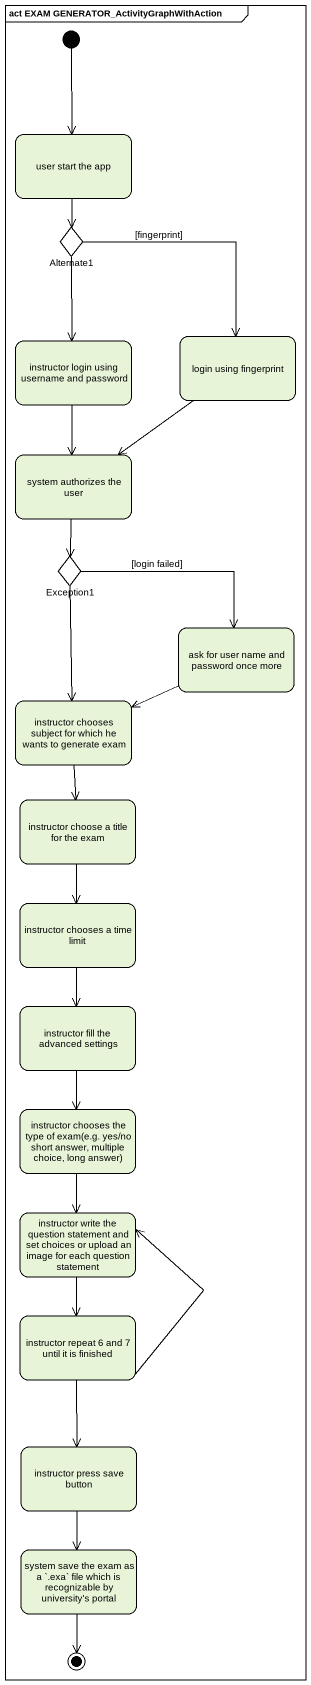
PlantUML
@startuml
mainframe act EXAM GENERATOR_ActivityGraphWithAction
hide empty description
state "user start the app" as user_start_the_app
state Alternate1 <<choice>>
state "instructor login using username and password" as instructor_login_using
state "login using fingerprint" as login_using_fingerprint
state "system authorizes the user" as system_authorizes_the_user
state Exception1 <<choice>>
state "ask for user name and password once more" as ask_for_user_name_and
state "instructor chooses subject for which he wants to generate exam" as instructor_chooses_subject
state "instructor choose a title for the exam" as instructor_choose_a_title
state "instructor chooses a time limit" as instructor_chooses_a_time
state "instructor fill the advanced settings" as instructor_fill_the
state "instructor chooses the type of exam(e.g. yes/no short answer, multiple choice, long answer)" as instructor_chooses_the_type
state "instructor write the question statement and set choices or upload an image for each question statement" as instructor_write_the
state "instructor repeat 6 and 7 until it is finished" as instructor_repeat_6_and_7
state "instructor press save button" as instructor_press_save_button
state "system save the exam as a `.exa` file which is recognizable by university's portal" as system_save_the_exam_as_a
[*] --> user_start_the_app
user_start_the_app --> Alternate1
Alternate1 --> instructor_login_using
Alternate1 --> login_using_fingerprint : [fingerprint]
instructor_login_using --> system_authorizes_the_user
login_using_fingerprint --> system_authorizes_the_user
system_authorizes_the_user --> Exception1
Exception1 -right-> ask_for_user_name_and : [login failed]
Exception1 --> instructor_chooses_subject
ask_for_user_name_and -left-> instructor_chooses_subject
instructor_chooses_subject --> instructor_choose_a_title
instructor_choose_a_title --> instructor_chooses_a_time
instructor_chooses_a_time --> instructor_fill_the
instructor_fill_the --> instructor_chooses_the_type
instructor_chooses_the_type --> instructor_write_the
instructor_write_the --> instructor_repeat_6_and_7
instructor_repeat_6_and_7 -up-> instructor_write_the
instructor_repeat_6_and_7 --> instructor_press_save_button
instructor_press_save_button --> system_save_the_exam_as_a
system_save_the_exam_as_a --> [*]
@enduml
